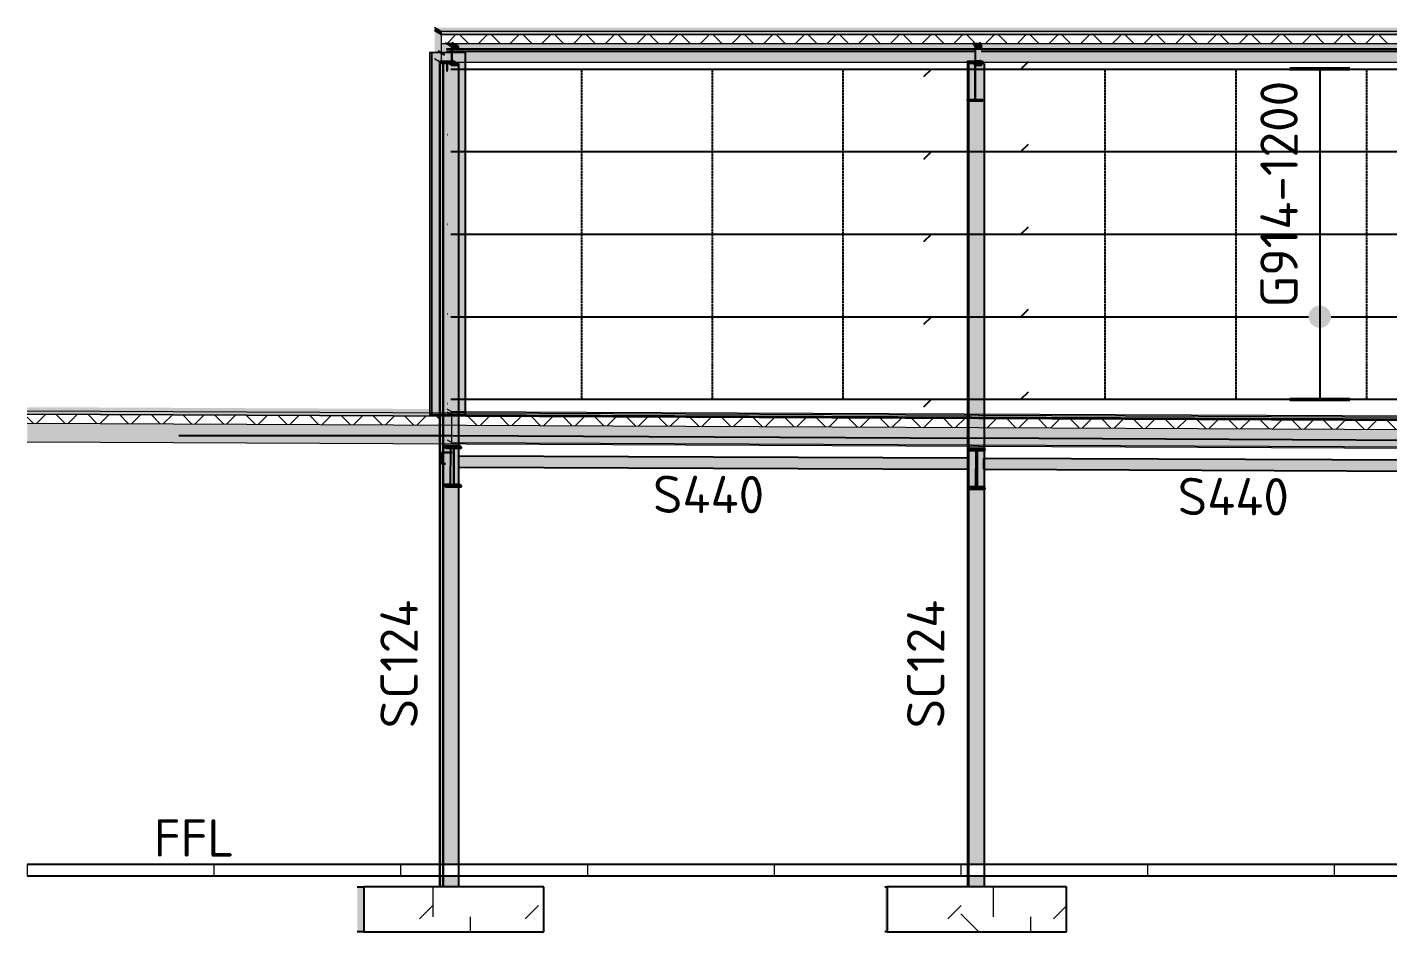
# Model space of a CAD drawing. Header units: millimetres. Extents: x 632 to 524205, y -3890 to 20851.
# Drawn here: x 373987 to 392202, y 4300 to 16410 of the extents above; entities that cross this region are included whole.
import ezdxf

# ---------------------------------------------------------------- set-up
doc = ezdxf.new("R2010")
doc.units = ezdxf.units.MM
for name, pattern in [('Dash', [7, 5, -2]), ('Hidden', [4, 3, -1]), ('Hidden Half', [3, 2, -1])]:
    doc.linetypes.add(name, pattern=pattern)
for name, color, linetype, lineweight in [('A-230-H-FLOOR', 190, 'Continuous', 13), ('A-230-M_FLOOR', 192, 'Continuous', 13), ('A-270-M_ROOF', 132, 'Continuous', 13), ('S-160-M_FOUND', 171, 'Continuous', 13), ('S-160-MH_FOUND', 171, 'Hidden Half', 13), ('S-280-A_COLUMN', 171, 'Continuous', 18), ('S-280-A_STRUCT_FRAME', 2, 'Continuous', 18), ('S-280-M_COLUMN', 52, 'Continuous', 13), ('S-280-M_STRUCT_FRAME', 12, 'Continuous', 13), ('S-280-MH_COLUMN', 52, 'Hidden Half', 13), ('Z-060-M_DETAIL', 92, 'Continuous', 25), ('Z-230-A_LEVEL', 51, 'Continuous', 13), ('Z-230_A_LEVEL', 51, 'Continuous', 18)]:
    doc.layers.add(name, color=color, linetype=linetype, lineweight=lineweight)
doc.styles.add('ISOCPEUR_2', font='isocpeur.ttf', dxfattribs={"height": 500})
pattern_1 = [(45, (-1283578.2, 0), (-1414.214, 0), [750, -3000]), (45, (-1282578.2, 1000), (-1414.214, 0), [750, -3000]), (45, (-1281578.2, -300), (-1414.214, 0), [250, -2000]), (90, (-1281578.16, 500), (-500, 500), [500, -2000]), (315, (-1281578.2, 1000), (0, 2828.43), [500, -3000]), (0, (-1282578.2, 1000), (2000, 2000), [300, -1000]), (0, (-1285078.2, 2000), (2000, 2000), [300, -2000])]

# ---------------------------------------------------------------- blocks, each defined once
blk = doc.blocks.new('Roof Gutters3 - Roof Gutters-1885272-S6_501-SECTION 4B')
at = {"layer": 'A-270-M_ROOF', "lineweight": 5, "transparency": 33554432}
for points in [[(-1284624, 16349), (-1284597, 16357), (-1284510, 16409), (-1284536, 16401)], [(-1284287, 16354), (-1284199, 16407), (-1284509, 16410), (-1284597, 16357)], [(-1284286, 15898), (-1284198, 15950), (-1284199, 16407), (-1284287, 16354), (-1284287, 16316)], [(-1284336, 15897), (-1284286, 15898), (-1284287, 16354), (-1284596, 16357), (-1284624, 16349), (-1284613, 16349), (-1284596, 16354), (-1284290, 16351), (-1284289, 15901), (-1284336, 15899)], [(-1305696, 11225), (-1305666, 11225), (-1305666, 16070), (-1305696, 16070), (-1305696, 11252)], [(-1305693, 11225), (-1305689, 11225), (-1305689, 16070), (-1305693, 16070), (-1305693, 11252)], [(-1305222, 11225), (-1305214, 11225), (-1305214, 16070), (-1305222, 16070), (-1305222, 11252)], [(-1284336, 15900), (-1284289, 15901), (-1284201, 15953), (-1284302, 15952), (-1284336, 15932), (-1284336, 15915)]]:
    blk.add_hatch(color=253, dxfattribs=at).paths.add_polyline_path(points)
h = blk.add_hatch(color=253, dxfattribs=at)
h.paths.add_polyline_path([(-1305559, 11225), (-1305558, 15924), (-1305462, 15924), (-1305464, 15939), (-1305560, 15939), (-1305558, 15953), (-1305486, 15953), (-1305486, 16070), (-1305666, 16070), (-1305666, 11225)])
h.paths.add_polyline_path([(-1305305, 11225), (-1305211, 11225), (-1305211, 16070), (-1305390, 16070), (-1305390, 15964), (-1305323, 15924), (-1305305, 15924), (-1305305, 11252)])
h.paths.add_polyline_path([(-1305439, 15924), (-1305441, 15926), (-1305452, 15932), (-1305452, 15924), (-1305440, 15924)])
at = {"layer": 'A-270-M_ROOF', "color": 253, "lineweight": 5}
for p, q in [((-1284536, 16401), (-1284618, 16352)), ((-1284526, 16401), (-1284603, 16355)), ((-1284524, 16401), (-1284596, 16357)), ((-1284509, 16407), (-1284590, 16358)), ((-1284509, 16410), (-1284524, 16401)), ((-1284200, 16407), (-1284287, 16354)), ((-1284203, 16404), (-1284282, 16356)), ((-1284596, 16357), (-1284624, 16349)), ((-1284620, 16351), (-1284624, 16349)), ((-1284624, 16349), (-1284613, 16349)), ((-1284613, 16349), (-1284596, 16354)), ((-1284609, 16351), (-1284613, 16349)), ((-1284603, 16355), (-1284608, 16352)), ((-1284493, 16356), (-1284596, 16357)), ((-1284591, 16357), (-1284596, 16354)), ((-1284596, 16354), (-1284290, 16351)), ((-1284287, 16354), (-1284493, 16356)), ((-1284287, 16353), (-1284290, 16351)), ((-1284290, 16351), (-1284289, 15901)), ((-1284282, 16356), (-1284287, 16353)), ((-1284286, 15898), (-1284287, 16354)), ((-1305693, 16070), (-1305696, 16070)), ((-1305696, 16070), (-1305666, 16070)), ((-1305696, 16070), (-1305696, 11273)), ((-1305663, 16070), (-1305693, 16070)), ((-1305693, 16070), (-1305689, 16070)), ((-1305690, 16070), (-1305693, 16070)), ((-1305693, 16070), (-1305693, 11273)), ((-1305689, 16070), (-1305690, 16070)), ((-1305690, 16070), (-1305690, 11274)), ((-1305689, 16070), (-1305689, 11274)), ((-1305666, 16070), (-1305558, 16070)), ((-1305666, 16070), (-1305666, 11257)), ((-1305559, 16070), (-1305663, 16070)), ((-1305663, 16070), (-1305663, 11257)), ((-1305540, 16070), (-1305559, 16070)), ((-1305558, 16070), (-1305540, 16070)), ((-1305214, 16070), (-1305540, 16070)), ((-1305540, 16070), (-1305211, 16070)), ((-1305219, 16070), (-1305222, 16070)), ((-1305222, 16070), (-1305214, 16070)), ((-1305222, 16070), (-1305222, 15941)), ((-1305214, 16070), (-1305219, 16070)), ((-1305219, 16070), (-1305219, 15941)), ((-1305211, 16070), (-1305214, 16070)), ((-1305214, 15941), (-1305214, 16070)), ((-1305211, 16070), (-1305211, 15941)), ((-1305222, 15941), (-1305222, 11261)), ((-1305219, 15941), (-1305219, 11261)), ((-1305214, 11257), (-1305214, 15941)), ((-1305211, 15941), (-1305211, 11257)), ((-1284389, 15900), (-1284321, 15941)), ((-1284289, 15901), (-1284389, 15900)), ((-1284389, 15900), (-1284389, 15897)), ((-1284384, 15900), (-1284389, 15897)), ((-1284389, 15897), (-1284286, 15898)), ((-1284316, 15941), (-1284384, 15900)), ((-1284321, 15941), (-1284302, 15952)), ((-1284302, 15949), (-1284316, 15941)), ((-1284286, 15902), (-1284289, 15901)), ((-1284201, 15953), (-1284286, 15902)), ((-1284198, 15950), (-1284286, 15898)), ((-1305696, 11273), (-1305696, 11246)), ((-1305696, 11246), (-1305696, 11233)), ((-1305696, 11233), (-1305696, 11225)), ((-1305682, 11225), (-1305696, 11225)), ((-1305696, 11225), (-1305693, 11225)), ((-1305693, 11273), (-1305693, 11246)), ((-1305693, 11246), (-1305693, 11233)), ((-1305693, 11233), (-1305693, 11225)), ((-1305693, 11225), (-1305690, 11225)), ((-1305689, 11225), (-1305693, 11225)), ((-1305693, 11225), (-1305679, 11225)), ((-1305690, 11274), (-1305690, 11246)), ((-1305690, 11246), (-1305690, 11234)), ((-1305690, 11234), (-1305690, 11225)), ((-1305690, 11225), (-1305689, 11225)), ((-1305689, 11274), (-1305689, 11246)), ((-1305689, 11246), (-1305689, 11234)), ((-1305689, 11234), (-1305689, 11225)), ((-1305666, 11225), (-1305682, 11225)), ((-1305679, 11225), (-1305663, 11225)), ((-1305666, 11257), (-1305666, 11246)), ((-1305666, 11246), (-1305666, 11225)), ((-1305211, 11225), (-1305666, 11225)), ((-1305663, 11257), (-1305663, 11246)), ((-1305663, 11246), (-1305663, 11225)), ((-1305663, 11225), (-1305214, 11225)), ((-1305222, 11261), (-1305222, 11244)), ((-1305222, 11244), (-1305222, 11225)), ((-1305214, 11225), (-1305222, 11225)), ((-1305222, 11225), (-1305219, 11225)), ((-1305219, 11261), (-1305219, 11244)), ((-1305219, 11244), (-1305219, 11225)), ((-1305219, 11225), (-1305214, 11225)), ((-1305214, 11244), (-1305214, 11257)), ((-1305214, 11225), (-1305214, 11244)), ((-1305214, 11225), (-1305211, 11225)), ((-1305211, 11257), (-1305211, 11244)), ((-1305211, 11244), (-1305211, 11225))]:
    blk.add_line(p, q, dxfattribs=at)
blk = doc.blocks.new('25021-APA-ZZ-ZZ-M3-AR-000001_V3_rvt-4-S6_501-SECTION 4B')
at = {"layer": 'A-270-M_ROOF', "lineweight": 5, "transparency": 33554432}
for color, points in [(9, [(-1292358, 16351), (-1284290, 16351), (-1284203, 16404), (-1305627, 16404), (-1305540, 16351), (-1296103, 16351)]), (9, [(-1305540, 16311), (-1305540, 16351), (-1305627, 16402), (-1305627, 16364)]), (9, [(-1284290, 16311), (-1284203, 16364), (-1284203, 16404), (-1284290, 16351), (-1284290, 16316)]), (254, [(-1305540, 15953), (-1305540, 16311), (-1305627, 16364), (-1305627, 15993), (-1305560, 15953), (-1305542, 15953)]), (10, [(-1304528, 16311), (-1284290, 16311), (-1284203, 16364), (-1305627, 16364), (-1305540, 16311), (-1304996, 16311)]), (254, [(-1284290, 15941), (-1284203, 15993), (-1284203, 16364), (-1284290, 16311)])]:
    blk.add_hatch(color=color, dxfattribs=at).paths.add_polyline_path(points)
at = {"layer": 'A-270-M_ROOF', "transparency": 33554432}
blk.add_hatch(color=9, dxfattribs=at).paths.add_polyline_path([(-1305540, 16311), (-1284290, 16311), (-1284290, 16351), (-1305540, 16351)])
at = {"layer": 'A-270-M_ROOF', "lineweight": 5}
h = blk.add_hatch(dxfattribs=at)
h.set_pattern_fill('FP_21', angle=45, style=0, pattern_type=2)
h.set_pattern_definition([(45, (-1283578.16, -6e-07), (-212.132, 212.132), []), (135, (-1283578.16, -6e-07), (-212.132, -212.132), [])])
h.paths.add_polyline_path([(-1305540, 16191), (-1305486, 16191), (-1305486, 16203), (-1305395, 16202), (-1305376, 16191), (-1298420, 16191), (-1298420, 16204), (-1298330, 16204), (-1298322, 16191), (-1291385, 16191), (-1291378, 16204), (-1291288, 16204), (-1291288, 16191), (-1284290, 16191), (-1284290, 16311), (-1305540, 16311), (-1305540, 16203)])
at = {"layer": 'A-270-M_ROOF', "lineweight": 5, "transparency": 33554432}
h = blk.add_hatch(color=254, dxfattribs=at)
h.paths.add_polyline_path([(-1305351, 15941), (-1298495, 15941), (-1298495, 15954), (-1298420, 15954), (-1298420, 16191), (-1305376, 16191), (-1305308, 16150), (-1305308, 16135), (-1305390, 16135), (-1305390, 15964), (-1305371, 15953)])
h.paths.add_polyline_path([(-1298286, 15941), (-1291455, 15941), (-1291455, 15952), (-1291452, 15953), (-1291407, 15954), (-1291407, 16152), (-1291385, 16191), (-1298322, 16191), (-1298301, 16152), (-1298301, 16137), (-1298383, 16137), (-1298383, 15969), (-1298330, 15969), (-1298321, 15954), (-1298286, 15952), (-1298286, 15941)])
h.paths.add_polyline_path([(-1291246, 15941), (-1284622, 15941), (-1284544, 15986), (-1284456, 15986), (-1284456, 15963), (-1284336, 15963), (-1284336, 15941), (-1284290, 15941), (-1284290, 16191), (-1291288, 16189), (-1291317, 16137), (-1291370, 16136), (-1291370, 15969), (-1291288, 15969), (-1291288, 15954), (-1291246, 15952)])
h.paths.add_polyline_path([(-1305486, 15953), (-1305486, 16191), (-1305540, 16191), (-1305540, 15953), (-1305486, 15953)])
h = blk.add_hatch(color=9, dxfattribs=at)
h.paths.add_polyline_path([(-1281125, 11134), (-1281125, 11186), (-1284282, 11200), (-1284336, 11169), (-1284336, 11149), (-1282997, 11142)])
h.paths.add_polyline_path([(-1284496, 11149), (-1284496, 11166), (-1291247, 11197), (-1291247, 11180), (-1284869, 11151)])
h.paths.add_polyline_path([(-1291471, 11181), (-1291471, 11198), (-1298270, 11229), (-1298270, 11212), (-1292358, 11185)])
h.paths.add_polyline_path([(-1298494, 11213), (-1298494, 11230), (-1305305, 11261), (-1305305, 11244), (-1298911, 11215)])
h.paths.add_polyline_path([(-1305559, 11246), (-1305559, 11298), (-1311080, 11323), (-1311080, 11271), (-1306924, 11252)])
h = blk.add_hatch(color=10, dxfattribs=at)
h.paths.add_polyline_path([(-1281125, 11094), (-1281125, 11146), (-1284282, 11160), (-1284336, 11129), (-1284336, 11108), (-1282997, 11102)])
h.paths.add_polyline_path([(-1284496, 11109), (-1284496, 11126), (-1291247, 11157), (-1291247, 11140), (-1284869, 11111)])
h.paths.add_polyline_path([(-1291471, 11141), (-1291471, 11158), (-1298270, 11189), (-1298270, 11172), (-1292358, 11145)])
h.paths.add_polyline_path([(-1298494, 11173), (-1298494, 11190), (-1305305, 11221), (-1305305, 11204), (-1298911, 11175)])
h.paths.add_polyline_path([(-1305559, 11206), (-1305559, 11258), (-1311080, 11283), (-1311080, 11231), (-1307336, 11214)])
at = {"layer": 'A-270-M_ROOF', "transparency": 33554432}
h = blk.add_hatch(color=9, dxfattribs=at)
h.paths.add_polyline_path([(-1281125, 11094), (-1281125, 11134), (-1284336, 11149), (-1284336, 11108), (-1282997, 11102)])
h.paths.add_polyline_path([(-1284496, 11109), (-1284496, 11149), (-1291247, 11180), (-1291247, 11140), (-1284869, 11111)])
h.paths.add_polyline_path([(-1291471, 11141), (-1291471, 11181), (-1298270, 11212), (-1298270, 11172), (-1292358, 11145)])
h.paths.add_polyline_path([(-1298494, 11173), (-1298494, 11213), (-1305305, 11244), (-1305305, 11204), (-1298911, 11175)])
h.paths.add_polyline_path([(-1305559, 11206), (-1305559, 11246), (-1311080, 11271), (-1311080, 11231), (-1307336, 11214)])
at = {"layer": 'A-270-M_ROOF', "lineweight": 5}
h = blk.add_hatch(dxfattribs=at)
h.set_pattern_fill('FP_20', angle=45, style=0, pattern_type=2)
h.set_pattern_definition([(44.7379, (-1283578.16, -5e-07), (-211.1595, 213.1), []), (134.738, (-1283578.16, -5e-07), (-213.0998, -211.1598), [])])
h.paths.add_polyline_path([(-1281125, 10974), (-1281125, 11094), (-1284336, 11108), (-1284336, 10988), (-1282997, 10982)])
h.paths.add_polyline_path([(-1284496, 10989), (-1284496, 11109), (-1291247, 11140), (-1291247, 11020), (-1284869, 10991)])
h.paths.add_polyline_path([(-1291471, 11021), (-1291471, 11141), (-1298270, 11172), (-1298270, 11052), (-1292358, 11025)])
h.paths.add_polyline_path([(-1298494, 11053), (-1298494, 11173), (-1305305, 11204), (-1305305, 11084), (-1298911, 11055)])
h.paths.add_polyline_path([(-1305559, 11085), (-1305559, 11206), (-1311080, 11231), (-1311080, 11111), (-1307336, 11094)])
at = {"layer": 'A-270-M_ROOF', "lineweight": 5, "transparency": 33554432}
h = blk.add_hatch(color=254, dxfattribs=at)
h.paths.add_polyline_path([(-1281125, 10723), (-1281125, 10974), (-1284336, 10988), (-1284336, 10738), (-1282365, 10729)])
h.paths.add_polyline_path([(-1284496, 10739), (-1284496, 10989), (-1291247, 11020), (-1291247, 10770), (-1284869, 10740)])
h.paths.add_polyline_path([(-1291471, 10771), (-1291471, 11021), (-1298270, 11052), (-1298270, 10802), (-1292358, 10775)])
h.paths.add_polyline_path([(-1298494, 10803), (-1298494, 11053), (-1305305, 11084), (-1305305, 10834), (-1298911, 10805)])
h.paths.add_polyline_path([(-1305559, 10835), (-1305559, 11085), (-1311080, 11111), (-1311080, 10860), (-1307336, 10843)])
at = {"layer": 'A-270-M_ROOF', "color": 253, "lineweight": 5}
for p, q in [((-1305540, 16351), (-1305627, 16404)), ((-1284282, 16356), (-1284203, 16404)), ((-1305540, 16311), (-1305627, 16364)), ((-1305627, 16364), (-1305540, 16311)), ((-1305540, 16351), (-1305540, 16311)), ((-1284290, 16351), (-1305540, 16351)), ((-1305540, 16311), (-1305540, 15941)), ((-1284290, 16311), (-1305540, 16311)), ((-1305540, 16311), (-1284290, 16311)), ((-1284290, 16351), (-1284287, 16353)), ((-1284290, 16311), (-1284290, 16351)), ((-1284290, 16311), (-1284287, 16313)), ((-1284287, 16313), (-1284290, 16311)), ((-1284290, 15941), (-1284290, 16311)), ((-1284287, 16353), (-1284282, 16356)), ((-1284287, 16313), (-1284279, 16318)), ((-1284279, 16318), (-1284287, 16313)), ((-1284279, 16318), (-1284203, 16364)), ((-1284203, 16364), (-1284279, 16318)), ((-1305540, 16191), (-1284290, 16191)), ((-1305627, 15993), (-1305559, 15952)), ((-1305559, 15952), (-1305540, 15941)), ((-1305540, 15941), (-1284290, 15941)), ((-1284286, 15943), (-1284288, 15942)), ((-1284203, 15993), (-1284286, 15943)), ((-1305397, 11261), (-1305457, 11297)), ((-1281125, 11134), (-1311080, 11271)), ((-1281125, 11094), (-1311080, 11231)), ((-1311080, 11231), (-1281125, 11094)), ((-1305437, 11245), (-1305457, 11257)), ((-1305457, 11257), (-1305437, 11245)), ((-1305404, 11225), (-1305437, 11245)), ((-1305437, 11245), (-1305404, 11225)), ((-1305397, 11221), (-1305404, 11225)), ((-1305404, 11225), (-1305397, 11221)), ((-1305220, 11261), (-1305397, 11261)), ((-1305397, 11245), (-1305397, 11261)), ((-1305397, 11225), (-1305397, 11245)), ((-1305397, 11221), (-1305397, 11225)), ((-1284341, 11125), (-1305397, 11221)), ((-1305397, 11205), (-1305397, 11221)), ((-1305397, 11221), (-1284341, 11125)), ((-1305397, 10851), (-1305397, 11205)), ((-1305214, 11261), (-1305220, 11261)), ((-1305211, 11261), (-1305214, 11261)), ((-1303591, 11253), (-1305211, 11261)), ((-1284341, 11165), (-1303591, 11253)), ((-1284282, 11200), (-1284341, 11165)), ((-1284341, 11149), (-1284341, 11165)), ((-1284341, 11125), (-1284341, 11149)), ((-1284302, 11148), (-1284341, 11125)), ((-1284341, 11125), (-1284302, 11148)), ((-1284341, 11109), (-1284341, 11125)), ((-1284282, 11160), (-1284302, 11148)), ((-1284302, 11148), (-1284282, 11160)), ((-1311080, 11111), (-1281125, 10974)), ((-1284341, 10755), (-1284341, 11109)), ((-1311080, 10860), (-1281125, 10723)), ((-1305457, 10887), (-1305397, 10851)), ((-1305397, 10851), (-1284341, 10755)), ((-1284341, 10755), (-1284282, 10790))]:
    blk.add_line(p, q, dxfattribs=at)
blk.add_blockref('Roof Gutters3 - Roof Gutters-1885272-S6_501-SECTION 4B', (0, 0), dxfattribs=at)
blk = doc.blocks.new('NRP_Framing-Steel-Purlin Z - P915 - EZ250-19-4000453-S6_501-SECTION 4B')
at = {"layer": 'S-280-M_STRUCT_FRAME', "color": 92, "lineweight": 25}
blk.add_line((-1305397, 10941), (-1309051, 10941), dxfattribs=at)
blk = doc.blocks.new('NRP_Framing-Steel-Purlin C - P946 - EC250-24-4003224-S6_501-SECTION 4B')
at = {"layer": 'S-280-M_STRUCT_FRAME', "color": 1, "lineweight": 25}
blk.add_line((-1291373, 10874), (-1298380, 10906), dxfattribs=at)
blk.add_line((-1291373, 10874), (-1298380, 10906), dxfattribs=at)
blk = doc.blocks.new('NRP_Framing-Steel-Purlin C - P946 - EC250-24-4003288-S6_501-SECTION 4B')
at = {"layer": 'S-280-M_STRUCT_FRAME', "color": 1, "lineweight": 25}
blk.add_line((-1298382, 10904), (-1305381, 10939), dxfattribs=at)
blk.add_line((-1298382, 10904), (-1305381, 10939), dxfattribs=at)
blk = doc.blocks.new('NRP_Framing-Steel-Purlin C - P946 - EC250-24-4049812-S6_501-SECTION 4B')
at = {"layer": 'S-280-M_STRUCT_FRAME', "color": 1, "lineweight": 25}
blk.add_line((-1305489, 16036), (-1305577, 16088), dxfattribs=at)
blk.add_line((-1305489, 16036), (-1305577, 16088), dxfattribs=at)
blk = doc.blocks.new('NRP_Framing-Steel-Purlin Z - G914 - EZ250-15-4087536-S6_501-SECTION 4B')
at = {"layer": 'S-280-M_STRUCT_FRAME', "color": 150, "lineweight": 25}
for p, q in [((-1297775.744822, 11428.7), (-1297675.744822, 11528.7)), ((-1305408.744822, 11428.7), (-1297775.744822, 11428.7))]:
    blk.add_line(p, q, dxfattribs=at)
blk = doc.blocks.new('NRP_Framing-Steel-Purlin Z - G914 - EZ250-15-4087583-S6_501-SECTION 4B')
at = {"layer": 'S-280-M_STRUCT_FRAME', "color": 150, "lineweight": 25}
for p, q in [((-1290775, 11429), (-1290675, 11529)), ((-1299075, 11329), (-1298975, 11429)), ((-1298975, 11429), (-1290775, 11429))]:
    blk.add_line(p, q, dxfattribs=at)
blk = doc.blocks.new('NRP_Framing-Steel-Purlin Z - G914 - EZ250-15-4087878-S6_501-SECTION 4B')
at = {"layer": 'S-280-M_STRUCT_FRAME', "color": 150, "lineweight": 25}
for p, q in [((-1290775, 12534), (-1290675, 12634)), ((-1299075, 12434), (-1298975, 12534)), ((-1298975, 12534), (-1293925, 12534)), ((-1293625, 12534), (-1290775, 12534))]:
    blk.add_line(p, q, dxfattribs=at)
blk = doc.blocks.new('NRP_Framing-Steel-Purlin Z - G914 - EZ250-15-4087888-S6_501-SECTION 4B')
at = {"layer": 'S-280-M_STRUCT_FRAME', "color": 150, "lineweight": 25}
for p, q in [((-1290775, 13639), (-1290675, 13739)), ((-1299075, 13539), (-1298975, 13639)), ((-1298975, 13639), (-1290775, 13639))]:
    blk.add_line(p, q, dxfattribs=at)
blk = doc.blocks.new('NRP_Framing-Steel-Purlin Z - G914 - EZ250-15-4087898-S6_501-SECTION 4B')
at = {"layer": 'S-280-M_STRUCT_FRAME', "color": 150, "lineweight": 25}
for p, q in [((-1290775, 14744), (-1290675, 14844)), ((-1299075, 14644), (-1298975, 14744)), ((-1298975, 14744), (-1290775, 14744))]:
    blk.add_line(p, q, dxfattribs=at)
blk = doc.blocks.new('NRP_Foundation-Pad Footing Fibre _v2_ - PF1 - 3000 x 2400 x 600d-2371040-S6_501-SECTION 4B')
at = {"layer": 'S-160-M_FOUND', "linetype": 'Hidden Half', "lineweight": 25}
blk.add_hatch(color=256, dxfattribs=at).paths.add_polyline_path([(-1306662, 4300), (-1306574, 4300), (-1306574, 4900), (-1306662, 4900), (-1306662, 4585)])
at = {"layer": 'S-160-M_FOUND'}
h = blk.add_hatch(dxfattribs=at)
h.set_pattern_fill('FP_22', color=256, style=0, pattern_type=2)
h.set_pattern_definition(pattern_1)
h.paths.add_polyline_path([(-1306574, 4900), (-1306574, 4300), (-1304165, 4300), (-1304165, 4900)])
at = {"layer": 'S-160-M_FOUND', "lineweight": 25}
for p, q in [((-1306662, 4900), (-1306574, 4900)), ((-1304165, 4900), (-1306574, 4900)), ((-1306574, 4900), (-1306574, 4300)), ((-1304165, 4300), (-1304165, 4900)), ((-1306574, 4300), (-1306662, 4300)), ((-1306574, 4300), (-1304165, 4300))]:
    blk.add_line(p, q, dxfattribs=at)
blk = doc.blocks.new('NRP_Foundation-Pad Footing Fibre _v2_ - PF1 - 3000 x 2400 x 600d-V59-S6_501-SECTION 4B')
at = {"layer": 'S-160-M_FOUND', "linetype": 'Hidden Half', "lineweight": 25}
blk.add_hatch(color=256, dxfattribs=at).paths.add_polyline_path([(-1299597, 4300), (-1299567, 4300), (-1299567, 4900), (-1299597, 4900), (-1299597, 4625)])
at = {"layer": 'S-160-M_FOUND'}
h = blk.add_hatch(dxfattribs=at)
h.set_pattern_fill('FP_22', color=256, style=0, pattern_type=2)
h.set_pattern_definition(pattern_1)
h.paths.add_polyline_path([(-1299567, 4900), (-1299567, 4300), (-1297166, 4300), (-1297166, 4900)])
at = {"layer": 'S-160-M_FOUND', "lineweight": 25}
for p, q in [((-1299597, 4900), (-1299567, 4900)), ((-1297166, 4900), (-1299567, 4900)), ((-1299567, 4900), (-1299567, 4300)), ((-1297166, 4300), (-1297166, 4900)), ((-1299567, 4300), (-1299597, 4300)), ((-1299567, 4300), (-1297166, 4300))]:
    blk.add_line(p, q, dxfattribs=at)
blk = doc.blocks.new('NRP_Framing-Steel-SHS - S440 - 150x150x5_0SHS-3904750-S6_501-SECTION 4B')
at = {"layer": 'S-280-M_STRUCT_FRAME', "linetype": 'Dash', "lineweight": 25}
blk.add_hatch(color=256, dxfattribs=at).paths.add_polyline_path([(-1298489, 10493), (-1298489, 10643), (-1305301, 10672), (-1305302, 10522), (-1298911, 10495)])
at = {"layer": 'S-280-M_STRUCT_FRAME', "lineweight": 25}
for p, q in [((-1305302, 10522), (-1305301, 10672)), ((-1305301, 10672), (-1298489, 10643)), ((-1298488, 10643), (-1298489, 10643)), ((-1298489, 10643), (-1298489, 10493)), ((-1298489, 10638), (-1298488, 10638)), ((-1298488, 10638), (-1298489, 10498)), ((-1298488, 10638), (-1298488, 10643)), ((-1305302, 10522), (-1298489, 10493)), ((-1298489, 10493), (-1298489, 10498)), ((-1298489, 10498), (-1298489, 10498)), ((-1298489, 10493), (-1298489, 10493))]:
    blk.add_line(p, q, dxfattribs=at)
at = {"layer": 'S-280-M_STRUCT_FRAME', "linetype": 'Dash', "lineweight": 25}
for p, q in [((-1298488, 10643), (-1298489, 10643)), ((-1298488, 10643), (-1298489, 10643)), ((-1298489, 10638), (-1298488, 10638)), ((-1298489, 10498), (-1298489, 10498)), ((-1298489, 10493), (-1298489, 10493)), ((-1298489, 10493), (-1298489, 10493))]:
    blk.add_line(p, q, dxfattribs=at)
blk = doc.blocks.new('NRP_Framing-Steel-SHS - S440 - 150x150x5_0SHS-4065243-S6_501-SECTION 4B')
at = {"layer": 'S-280-M_STRUCT_FRAME', "linetype": 'Dash', "lineweight": 25}
blk.add_hatch(color=256, dxfattribs=at).paths.add_polyline_path([(-1291471, 10464), (-1291471, 10614), (-1298270, 10642), (-1298270, 10492), (-1292358, 10467)])
for p, q in [((-1298274, 10492), (-1298273, 10642)), ((-1298273, 10642), (-1298270, 10642)), ((-1291471, 10614), (-1291467, 10614)), ((-1291467, 10614), (-1291468, 10464)), ((-1291467, 10609), (-1291468, 10469)), ((-1291467, 10614), (-1291467, 10614)), ((-1291467, 10609), (-1291467, 10614)), ((-1291467, 10614), (-1291467, 10614)), ((-1291467, 10609), (-1291467, 10609)), ((-1298274, 10492), (-1298270, 10492)), ((-1291471, 10464), (-1291468, 10464)), ((-1291468, 10464), (-1291468, 10469)), ((-1291468, 10469), (-1291468, 10469)), ((-1291468, 10464), (-1291468, 10464)), ((-1291468, 10464), (-1291468, 10464))]:
    blk.add_line(p, q, dxfattribs=at)
at = {"layer": 'S-280-M_STRUCT_FRAME', "lineweight": 25}
for p, q in [((-1298270, 10642), (-1291471, 10614)), ((-1298270, 10492), (-1291471, 10464))]:
    blk.add_line(p, q, dxfattribs=at)
blk = doc.blocks.new('NRP_Framing-Steel-Purlin C - P946 - EC250-24-4065258-S6_501-SECTION 4B')
at = {"layer": 'S-280-M_STRUCT_FRAME', "color": 1, "linetype": 'Dash', "lineweight": 25}
for p, q in [((-1305390, 16117), (-1305469, 16117)), ((-1305390, 16117), (-1305469, 16117)), ((-1298383, 16116), (-1298419, 16116)), ((-1298383, 16116), (-1298419, 16116))]:
    blk.add_line(p, q, dxfattribs=at)
at = {"layer": 'S-280-M_STRUCT_FRAME', "color": 1, "lineweight": 25}
for p, q in [((-1298419, 16116), (-1305390, 16117)), ((-1298419, 16116), (-1305390, 16117)), ((-1298369, 16116), (-1298383, 16116)), ((-1298369, 16116), (-1298383, 16116))]:
    blk.add_line(p, q, dxfattribs=at)
blk = doc.blocks.new('NRP_Framing-Steel-Purlin C - P946 - EC250-24-4050849-S6_501-SECTION 4B')
at = {"layer": 'S-280-M_STRUCT_FRAME', "color": 1, "lineweight": 25}
for p, q in [((-1305430, 16085), (-1305469, 16085)), ((-1305430, 16085), (-1305469, 16085)), ((-1298402, 16085), (-1305390, 16085)), ((-1298402, 16085), (-1305390, 16085))]:
    blk.add_line(p, q, dxfattribs=at)
at = {"layer": 'S-280-M_STRUCT_FRAME', "color": 1, "linetype": 'Dash', "lineweight": 25}
blk.add_line((-1305390, 16085), (-1305430, 16085), dxfattribs=at)
blk.add_line((-1305390, 16085), (-1305430, 16085), dxfattribs=at)
blk = doc.blocks.new('NRP_Framing-Steel-Purlin C - P946 - EC250-24-4050851-S6_501-SECTION 4B')
at = {"layer": 'S-280-M_STRUCT_FRAME', "color": 1, "lineweight": 25}
blk.add_line((-1291407, 16085), (-1298311, 16085), dxfattribs=at)
blk.add_line((-1291407, 16085), (-1298311, 16085), dxfattribs=at)
at = {"layer": 'S-280-M_STRUCT_FRAME', "color": 1, "linetype": 'Dash', "lineweight": 25}
blk.add_line((-1291397, 16085), (-1291407, 16085), dxfattribs=at)
blk.add_line((-1291397, 16085), (-1291407, 16085), dxfattribs=at)
blk = doc.blocks.new('NRP_Framing-Steel-Purlin C - P946 - EC250-24-4065259-S6_501-SECTION 4B')
at = {"layer": 'S-280-M_STRUCT_FRAME', "color": 1, "lineweight": 25}
blk.add_line((-1291407, 16116), (-1298369, 16116), dxfattribs=at)
blk.add_line((-1291407, 16116), (-1298369, 16116), dxfattribs=at)
at = {"layer": 'S-280-M_STRUCT_FRAME', "color": 1, "linetype": 'Dash', "lineweight": 25}
blk.add_line((-1291380, 16116), (-1291407, 16116), dxfattribs=at)
blk.add_line((-1291380, 16116), (-1291407, 16116), dxfattribs=at)
blk = doc.blocks.new('NRP_Framing-Steel-Purlin Z - G914 - EZ250-15-4086493-S6_501-SECTION 4B')
at = {"layer": 'S-280-M_STRUCT_FRAME', "color": 150, "linetype": 'Dash', "lineweight": 25}
blk.add_line((-1305455, 14969), (-1305457, 14969), dxfattribs=at)
blk = doc.blocks.new('NRP_Extent _v2_ - 1-200-4088432-S6_501-SECTION 4B')
at = {"layer": 'Z-060-M_DETAIL'}
blk.add_hatch(color=256, dxfattribs=at).paths.add_polyline_path([(-1293775, 12384), (-1293736, 12389), (-1293700, 12404), (-1293669, 12428), (-1293645, 12459), (-1293630, 12495), (-1293625, 12534), (-1293630, 12573), (-1293645, 12609), (-1293669, 12640), (-1293700, 12664), (-1293736, 12679), (-1293775, 12684), (-1293814, 12679), (-1293850, 12664), (-1293881, 12640), (-1293905, 12609), (-1293920, 12573), (-1293925, 12534), (-1293920, 12495), (-1293905, 12459), (-1293881, 12428), (-1293850, 12404), (-1293814, 12389)])
at = {"layer": 'Z-060-M_DETAIL', "lineweight": 50}
for p, q in [((-1294175, 15851), (-1293375, 15851)), ((-1294175, 11428), (-1293375, 11428))]:
    blk.add_line(p, q, dxfattribs=at)
at = {"layer": 'Z-060-M_DETAIL'}
blk.add_line((-1293775, 15851), (-1293775, 11428), dxfattribs=at)
blk = doc.blocks.new('NRP_Bridging Plan _v2_ - 3 Rows-4131956-S6_501-SECTION 4B')
at = {"layer": 'Z-060-M_DETAIL', "linetype": 'Hidden'}
for p, q in [((-1303658.744822, 15848.7), (-1303658.744822, 11428.7)), ((-1301908.744822, 15848.7), (-1301908.744822, 11428.7)), ((-1300158.744822, 15848.7), (-1300158.744822, 11428.7))]:
    blk.add_line(p, q, dxfattribs=at)

msp = doc.modelspace()

# ---------------------------------------------------------------- hatches: boundary and pattern name
at = {"layer": 'A-230-H-FLOOR'}
h = msp.add_hatch(dxfattribs=at)
h.set_pattern_fill('FP_22', color=256, style=0, pattern_type=2)
h.set_pattern_definition([(45, (401488.9, 0), (-1414.214, 0), [750, -3000]), (45, (402488.9, 1000), (-1414.214, 0), [750, -3000]), (45, (403488.9, -300), (-1414.214, 0), [250, -2000]), (90, (403488.9, 500), (-500, 500), [500, -2000]), (315, (403489, 1000), (0, 2828.43), [500, -3000]), (0, (402489, 1000), (2000, 2000), [300, -1000]), (0, (399989, 2000), (2000, 2000), [300, -2000])])
h.paths.add_polyline_path([(396453, 5050), (403942, 5050), (403942, 5200), (373987, 5200), (373987, 5050), (388965, 5050)])
at = {"layer": 'S-280-M_COLUMN', "lineweight": 5}
h = msp.add_hatch(color=256, dxfattribs=at)
h.paths.add_polyline_path([(379553, 4900), (379553, 5050), (379509, 5050), (379509, 4900)])
h.paths.add_polyline_path([(379553, 5200), (379553, 15924), (379509, 15924), (379509, 5200)])
h = msp.add_hatch(color=256, dxfattribs=at)
h.paths.add_polyline_path([(379762, 4900), (379762, 5050), (379554, 5050), (379554, 4900)])
h.paths.add_polyline_path([(379554, 5200), (379762, 5200), (379762, 10255), (379593, 10256), (379555, 10279), (379557, 10294), (379654, 10294), (379654, 10774), (379593, 10774), (379557, 10795), (379557, 10811), (379762, 10811), (379762, 15924), (379744, 15924), (379759, 15915), (379759, 15900), (379669, 15900), (379669, 15900), (379627, 15924), (379554, 15924), (379554, 9001)])
h.paths.add_polyline_path([(379703, 10294), (379762, 10294), (379762, 10773), (379703, 10773), (379703, 10689)])
h = msp.add_hatch(color=256, dxfattribs=at)
h.paths.add_polyline_path([(386573, 4900), (386588, 4900), (386588, 5050), (386573, 5050)])
h.paths.add_polyline_path([(386588, 5200), (386588, 15924), (386573, 15924), (386573, 10643), (386579, 10643), (386578, 10493), (386573, 10493), (386573, 5200)])
h = msp.add_hatch(color=256, dxfattribs=at)
h.paths.add_polyline_path([(386797, 4900), (386797, 5050), (386588, 5050), (386588, 4900)])
h.paths.add_polyline_path([(386588, 5200), (386797, 5200), (386797, 10226), (386600, 10226), (386589, 10247), (386589, 10260), (386688, 10260), (386688, 10742), (386600, 10742), (386589, 10761), (386589, 10775), (386797, 10775), (386797, 15924), (386763, 15924), (386766, 15916), (386766, 15901), (386676, 15902), (386664, 15924), (386588, 15924), (386588, 9001)])
h.paths.add_polyline_path([(386710, 10260), (386797, 10260), (386797, 10741), (386710, 10741), (386710, 10408)])
for points in [[(379508, 5200), (379509, 5200), (379508, 9001)], [(379553, 5200), (379554, 5200), (379553, 9001)], [(386573, 5200), (386573, 5200), (386573, 9001)], [(386588, 5200), (386588, 5200), (386588, 9001)]]:
    msp.add_hatch(color=256, dxfattribs=at).paths.add_polyline_path(points)
at = {"layer": 'S-280-M_STRUCT_FRAME', "lineweight": 5}
for points in [[(379759, 16150), (379669, 16202), (379581, 16203), (379672, 16150)], [(379669, 15900), (379669, 16150), (379581, 16203), (379583, 15951), (379629, 15924)], [(386766, 16152), (386737, 16204), (386647, 16204), (386676, 16152), (386766, 16152)], [(386676, 15902), (386676, 16152), (386647, 16204), (386649, 15951), (386668, 15917)], [(379506, 15953), (379507, 15952), (379582, 15952), (379581, 15953)], [(379605, 15938), (379605, 15924), (379606, 15924), (379606, 15938)], [(379759, 15915), (379677, 15964), (379677, 15915), (379720, 15915)], [(386766, 15916), (386737, 15969), (386684, 15969), (386684, 15917), (386741, 15917)], [(379557, 10811), (379557, 10795), (379593, 10774), (379593, 10790)], [(379803, 10789), (379766, 10811), (379557, 10811), (379593, 10790), (379603, 10790)], [(379693, 10271), (379693, 10774), (379656, 10774), (379654, 10294), (379692, 10271)], [(386589, 10775), (386589, 10761), (386600, 10742), (386600, 10755)], [(386810, 10755), (386798, 10775), (386589, 10775), (386600, 10755), (386624, 10755)], [(386700, 10239), (386700, 10742), (386689, 10742), (386688, 10260), (386700, 10239)], [(379693, 10271), (379654, 10294), (379555, 10294), (379593, 10271), (379654, 10271)], [(379555, 10294), (379555, 10279), (379593, 10256), (379593, 10271)], [(379803, 10271), (379763, 10294), (379703, 10294), (379703, 10271)], [(386700, 10239), (386688, 10260), (386589, 10260), (386600, 10239), (386688, 10239)], [(386589, 10260), (386589, 10247), (386600, 10226), (386600, 10239)], [(386810, 10239), (386798, 10260), (386710, 10260), (386710, 10239)]]:
    msp.add_hatch(color=256, dxfattribs=at).paths.add_polyline_path(points)
at = {"layer": 'S-280-M_STRUCT_FRAME'}
for points in [[(379759, 15900), (379759, 15915), (379677, 15915), (379677, 16135), (379759, 16135), (379759, 16150), (379669, 16150), (379669, 15900), (379759, 15900)], [(386766, 15901), (386766, 15916), (386684, 15917), (386684, 16137), (386766, 16137), (386766, 16152), (386676, 16152), (386676, 15902), (386741, 15901)], [(379803, 10255), (379803, 10271), (379703, 10271), (379703, 10773), (379803, 10773), (379803, 10789), (379593, 10790), (379593, 10774), (379693, 10774), (379693, 10271), (379593, 10271), (379593, 10256), (379603, 10256)], [(386810, 10226), (386810, 10239), (386710, 10239), (386710, 10742), (386810, 10741), (386810, 10755), (386600, 10755), (386600, 10742), (386700, 10742), (386700, 10239), (386600, 10239), (386600, 10226), (386624, 10226)]]:
    msp.add_hatch(color=256, dxfattribs=at).paths.add_polyline_path(points)
at = {"layer": 'S-280-M_STRUCT_FRAME', "lineweight": 5}
h = msp.add_hatch(color=256, dxfattribs=at)
h.paths.add_polyline_path([(379613, 15924), (379615, 15924), (379615, 15932), (379606, 15938), (379608, 15924), (379609, 15924)])
h.paths.add_polyline_path([(379582, 15939), (379603, 15939), (379582, 15952), (379507, 15952), (379507, 15939)])
h = msp.add_hatch(color=256, dxfattribs=at)
h.paths.add_polyline_path([(386572, 15424), (386573, 15425), (386572, 15438)])
h.paths.add_polyline_path([(386572, 15939), (386655, 15940), (386648, 15952), (386573, 15952)])
h.paths.add_polyline_path([(386754, 15939), (386781, 15939), (386781, 15952), (386747, 15952), (386749, 15948)])

# ---------------------------------------------------------------- linework, layer by layer
at = {"layer": 'A-230-M_FLOOR', "lineweight": 25}
for p, q in [((403942, 5200), (373987, 5200)), ((373987, 5050), (403942, 5050))]:
    msp.add_line(p, q, dxfattribs=at)
at = {"layer": 'S-280-M_COLUMN', "lineweight": 25}
for p, q in [((379508, 15924), (379508, 5200)), ((379509, 15924), (379508, 15924)), ((379509, 15924), (379509, 5200)), ((379553, 15924), (379509, 15924)), ((379553, 15924), (379553, 5200)), ((379554, 15924), (379553, 15924)), ((379554, 15924), (379554, 5200)), ((379629, 15924), (379554, 15924)), ((379762, 15924), (379744, 15924)), ((379762, 15924), (379762, 10811)), ((386573, 15924), (386573, 10643)), ((386573, 15924), (386573, 10643)), ((386573, 15924), (386573, 15924)), ((386588, 15924), (386573, 15924)), ((386588, 15924), (386588, 5200)), ((386588, 15924), (386588, 5200)), ((386588, 15924), (386588, 15924)), ((386664, 15924), (386588, 15924)), ((386797, 15924), (386763, 15924)), ((386797, 15924), (386797, 10775)), ((379762, 10773), (379762, 10294)), ((386797, 10741), (386797, 10260)), ((386573, 10493), (386573, 5200)), ((386573, 10493), (386573, 5200)), ((379762, 10255), (379762, 5200)), ((386797, 10226), (386797, 5200)), ((379508, 5050), (379508, 4900)), ((379509, 5050), (379509, 4900)), ((379553, 5050), (379553, 4900)), ((379554, 5050), (379554, 4900)), ((379762, 5050), (379762, 4900)), ((386573, 5050), (386573, 4900)), ((386573, 5050), (386573, 4900)), ((386588, 5050), (386588, 4900)), ((386588, 5050), (386588, 4900)), ((386797, 5050), (386797, 4900))]:
    msp.add_line(p, q, dxfattribs=at)
at = {"layer": 'S-280-M_STRUCT_FRAME', "linetype": 'Dash', "lineweight": 25}
for p, q in [((379581, 16203), (379669, 16150)), ((379759, 16150), (379669, 16150)), ((379669, 15900), (379581, 15953)), ((379686, 15952), (379582, 15952)), ((379603, 15939), (379606, 15939)), ((379606, 15939), (379605, 15818)), ((379615, 15932), (379615, 15939)), ((379615, 15939), (379678, 15939)), ((379615, 15834), (379615, 15924)), ((379759, 15915), (379721, 15915)), ((386649, 15951), (386647, 15954)), ((386747, 15952), (386649, 15952)), ((386656, 15939), (386672, 15939)), ((386672, 15939), (386671, 15438)), ((386681, 15438), (386682, 15939)), ((386682, 15939), (386754, 15939)), ((386741, 15917), (386684, 15917)), ((386671, 15438), (386572, 15438)), ((386572, 15424), (386781, 15424)), ((386671, 15438), (386671, 15438)), ((386781, 15438), (386681, 15438)), ((386781, 15438), (386780, 15438)), ((386781, 15424), (386781, 15438)), ((379535, 10717), (379536, 10716)), ((379536, 10716), (379535, 10566)), ((379535, 10566), (379535, 10567)), ((379535, 10566), (379588, 10566)), ((379678, 10716), (379536, 10716)), ((379541, 10711), (379540, 10571)), ((379540, 10571), (379591, 10571)), ((379675, 10711), (379541, 10711))]:
    msp.add_line(p, q, dxfattribs=at)
at = {"layer": 'S-280-M_STRUCT_FRAME', "lineweight": 25}
for p, q in [((379669, 16150), (379669, 15900)), ((379759, 16150), (379672, 16202)), ((379677, 15915), (379677, 16135)), ((379677, 16135), (379759, 16135)), ((379759, 16135), (379759, 16150)), ((386647, 16204), (386676, 16152)), ((386766, 16152), (386676, 16152)), ((386676, 16152), (386676, 15902)), ((386684, 15917), (386684, 16137)), ((386684, 16137), (386766, 16137)), ((386766, 16152), (386737, 16204)), ((386766, 16137), (386766, 16152)), ((379507, 15952), (379505, 15953)), ((379507, 15939), (379505, 15940)), ((379582, 15952), (379507, 15952)), ((379507, 15952), (379507, 15939)), ((379507, 15939), (379603, 15939)), ((379615, 15924), (379615, 15932)), ((379669, 15900), (379759, 15900)), ((379759, 15915), (379677, 15964)), ((379721, 15915), (379677, 15915)), ((379759, 15900), (379759, 15915)), ((386573, 15952), (386571, 15954)), ((386572, 15939), (386571, 15941)), ((386573, 15952), (386572, 15939)), ((386572, 15939), (386656, 15939)), ((386648, 15952), (386573, 15952)), ((386676, 15902), (386649, 15951)), ((386676, 15902), (386766, 15901)), ((386766, 15916), (386737, 15969)), ((386766, 15916), (386741, 15917)), ((386781, 15952), (386747, 15952)), ((386754, 15939), (386781, 15939)), ((386766, 15901), (386766, 15916)), ((386781, 15952), (386780, 15954)), ((386781, 15939), (386781, 15952)), ((386571, 15438), (386572, 15438)), ((386572, 15424), (386571, 15425)), ((386572, 15438), (386572, 15424)), ((379557, 10795), (379557, 10811)), ((379557, 10811), (379766, 10811)), ((379593, 10790), (379557, 10811)), ((379593, 10774), (379557, 10795)), ((379803, 10789), (379593, 10790)), ((379593, 10790), (379593, 10774)), ((379593, 10774), (379693, 10774)), ((379654, 10294), (379656, 10774)), ((379693, 10774), (379693, 10271)), ((379703, 10271), (379703, 10773)), ((379703, 10773), (379803, 10773)), ((379803, 10789), (379766, 10811)), ((379803, 10773), (379803, 10789)), ((386589, 10761), (386589, 10775)), ((386589, 10775), (386798, 10775)), ((386600, 10755), (386589, 10775)), ((386600, 10742), (386589, 10761)), ((386810, 10755), (386600, 10755)), ((386600, 10755), (386600, 10742)), ((386810, 10755), (386798, 10775)), ((386810, 10741), (386810, 10755)), ((386600, 10742), (386700, 10742)), ((386688, 10260), (386689, 10742)), ((386700, 10742), (386700, 10239)), ((386710, 10239), (386710, 10742)), ((386710, 10742), (386810, 10741)), ((379555, 10294), (379654, 10294)), ((379555, 10279), (379555, 10294)), ((379555, 10294), (379593, 10271)), ((379593, 10256), (379555, 10279)), ((379693, 10271), (379593, 10271)), ((379593, 10271), (379593, 10256)), ((379593, 10256), (379803, 10255)), ((379693, 10271), (379654, 10294)), ((379703, 10294), (379763, 10294)), ((379803, 10271), (379703, 10271)), ((379803, 10271), (379763, 10294)), ((379803, 10255), (379803, 10271)), ((386589, 10260), (386688, 10260)), ((386589, 10247), (386589, 10260)), ((386589, 10260), (386600, 10239)), ((386600, 10226), (386589, 10247)), ((386700, 10239), (386600, 10239)), ((386600, 10239), (386600, 10226)), ((386600, 10226), (386810, 10226)), ((386700, 10239), (386688, 10260)), ((386710, 10260), (386798, 10260)), ((386810, 10239), (386710, 10239)), ((386810, 10239), (386798, 10260)), ((386810, 10226), (386810, 10239))]:
    msp.add_line(p, q, dxfattribs=at)
at = {"layer": 'S-280-MH_COLUMN', "lineweight": 25}
for p, q in [((379744, 15924), (379629, 15924)), ((386573, 15924), (386573, 15924)), ((386573, 15924), (386573, 15924)), ((386588, 15924), (386588, 15924)), ((386588, 15924), (386588, 15924)), ((386762, 15924), (386664, 15924)), ((379762, 10811), (379762, 10773)), ((386797, 10775), (386797, 10741)), ((386573, 10643), (386573, 10493)), ((386573, 10643), (386573, 10493)), ((379762, 10294), (379762, 10255)), ((386797, 10260), (386797, 10226)), ((379508, 5200), (379508, 5050)), ((379509, 5200), (379509, 5050)), ((379553, 5200), (379553, 5050)), ((379554, 5200), (379554, 5050)), ((379762, 5200), (379762, 5050)), ((386573, 5200), (386573, 5050)), ((386573, 5200), (386573, 5050)), ((386588, 5200), (386588, 5050)), ((386588, 5200), (386588, 5050)), ((386797, 5200), (386797, 5050))]:
    msp.add_line(p, q, dxfattribs=at)
at = {"layer": 'Z-230-A_LEVEL'}
msp.add_line((375468, 5200), (409013, 5200), dxfattribs=at)

# ---------------------------------------------------------------- block references
at = {"color": 10, "lineweight": 5}
msp.add_blockref('25021-APA-ZZ-ZZ-M3-AR-000001_V3_rvt-4-S6_501-SECTION 4B', (1685067, 0), dxfattribs=at)
at = {"layer": 'S-160-MH_FOUND', "lineweight": 25}
for name in ['NRP_Foundation-Pad Footing Fibre _v2_ - PF1 - 3000 x 2400 x 600d-2371040-S6_501-SECTION 4B', 'NRP_Foundation-Pad Footing Fibre _v2_ - PF1 - 3000 x 2400 x 600d-V59-S6_501-SECTION 4B']:
    msp.add_blockref(name, (1685067, 0), dxfattribs=at)
at = {"layer": 'S-280-M_STRUCT_FRAME', "color": 1, "lineweight": 25}
for name in ['NRP_Framing-Steel-Purlin C - P946 - EC250-24-4049812-S6_501-SECTION 4B', 'NRP_Framing-Steel-Purlin C - P946 - EC250-24-4065258-S6_501-SECTION 4B', 'NRP_Framing-Steel-Purlin C - P946 - EC250-24-4050849-S6_501-SECTION 4B', 'NRP_Framing-Steel-Purlin C - P946 - EC250-24-4065259-S6_501-SECTION 4B', 'NRP_Framing-Steel-Purlin C - P946 - EC250-24-4050851-S6_501-SECTION 4B', 'NRP_Framing-Steel-Purlin C - P946 - EC250-24-4003288-S6_501-SECTION 4B', 'NRP_Framing-Steel-Purlin C - P946 - EC250-24-4003224-S6_501-SECTION 4B']:
    msp.add_blockref(name, (1685067, 0), dxfattribs=at)
at = {"layer": 'S-280-M_STRUCT_FRAME', "color": 150, "lineweight": 25}
for name, p in [('NRP_Framing-Steel-Purlin Z - G914 - EZ250-15-4087536-S6_501-SECTION 4B', (1685067, 4420)), ('NRP_Framing-Steel-Purlin Z - G914 - EZ250-15-4087583-S6_501-SECTION 4B', (1685067, 4420)), ('NRP_Framing-Steel-Purlin Z - G914 - EZ250-15-4086493-S6_501-SECTION 4B', (1685067, 0)), ('NRP_Framing-Steel-Purlin Z - G914 - EZ250-15-4087536-S6_501-SECTION 4B', (1685067, 3315)), ('NRP_Framing-Steel-Purlin Z - G914 - EZ250-15-4087898-S6_501-SECTION 4B', (1685067, 0)), ('NRP_Framing-Steel-Purlin Z - G914 - EZ250-15-4086493-S6_501-SECTION 4B', (1685067, -1200)), ('NRP_Framing-Steel-Purlin Z - G914 - EZ250-15-4087536-S6_501-SECTION 4B', (1685067, 2210)), ('NRP_Framing-Steel-Purlin Z - G914 - EZ250-15-4087888-S6_501-SECTION 4B', (1685067, 0)), ('NRP_Framing-Steel-Purlin Z - G914 - EZ250-15-4086493-S6_501-SECTION 4B', (1685067, -2400)), ('NRP_Framing-Steel-Purlin Z - G914 - EZ250-15-4087536-S6_501-SECTION 4B', (1685067, 1105)), ('NRP_Framing-Steel-Purlin Z - G914 - EZ250-15-4087878-S6_501-SECTION 4B', (1685067, 0)), ('NRP_Framing-Steel-Purlin Z - G914 - EZ250-15-4087536-S6_501-SECTION 4B', (1685067, 0)), ('NRP_Framing-Steel-Purlin Z - G914 - EZ250-15-4087583-S6_501-SECTION 4B', (1685067, 0)), ('NRP_Framing-Steel-Purlin Z - G914 - EZ250-15-4086493-S6_501-SECTION 4B', (1685067, -3600))]:
    msp.add_blockref(name, p, dxfattribs=at)
at = {"layer": 'S-280-M_STRUCT_FRAME', "color": 92, "lineweight": 25}
msp.add_blockref('NRP_Framing-Steel-Purlin Z - P915 - EZ250-19-4000453-S6_501-SECTION 4B', (1685067, 0), dxfattribs=at)
at = {"layer": 'S-280-M_STRUCT_FRAME', "linetype": 'Dash', "lineweight": 25}
for name in ['NRP_Framing-Steel-SHS - S440 - 150x150x5_0SHS-3904750-S6_501-SECTION 4B', 'NRP_Framing-Steel-SHS - S440 - 150x150x5_0SHS-4065243-S6_501-SECTION 4B']:
    msp.add_blockref(name, (1685067, 0), dxfattribs=at)
at = {"layer": 'Z-060-M_DETAIL', "linetype": 'Hidden'}
for p in [(1685067, 0), (1692074, 0)]:
    msp.add_blockref('NRP_Bridging Plan _v2_ - 3 Rows-4131956-S6_501-SECTION 4B', p, dxfattribs=at)
at = {"layer": 'Z-060-M_DETAIL'}
msp.add_blockref('NRP_Extent _v2_ - 1-200-4088432-S6_501-SECTION 4B', (1685067, 0), dxfattribs=at)

# ---------------------------------------------------------------- texts
at = {"layer": 'S-280-A_COLUMN', "lineweight": 13, "char_height": 500, "width": 2132.49, "attachment_point": 1, "rotation": 90, "style": 'ISOCPEUR_2'}
for insert in [(378715, 7023), (385766, 7023)]:
    msp.add_mtext('SC124', dxfattribs=dict(at, insert=insert))
at = {"layer": 'S-280-A_STRUCT_FRAME', "lineweight": 13, "char_height": 500, "attachment_point": 1, "style": 'ISOCPEUR_2'}
for s, insert, width, rotation in [('G914-1200', (390496, 12656), 3735.86, 90), ('S440', (382365, 10408), 1875.95, 359.759), ('S440', (389390, 10379), 1875.95, 359.759)]:
    msp.add_mtext(s, dxfattribs=dict(at, insert=insert, width=width, rotation=rotation))
at = {"layer": 'Z-230_A_LEVEL', "lineweight": 13, "insert": (375682, 5806), "char_height": 500, "width": 1298.73, "attachment_point": 1, "style": 'ISOCPEUR_2'}
msp.add_mtext('FFL', dxfattribs=at)

doc.saveas('drawing.dxf')
